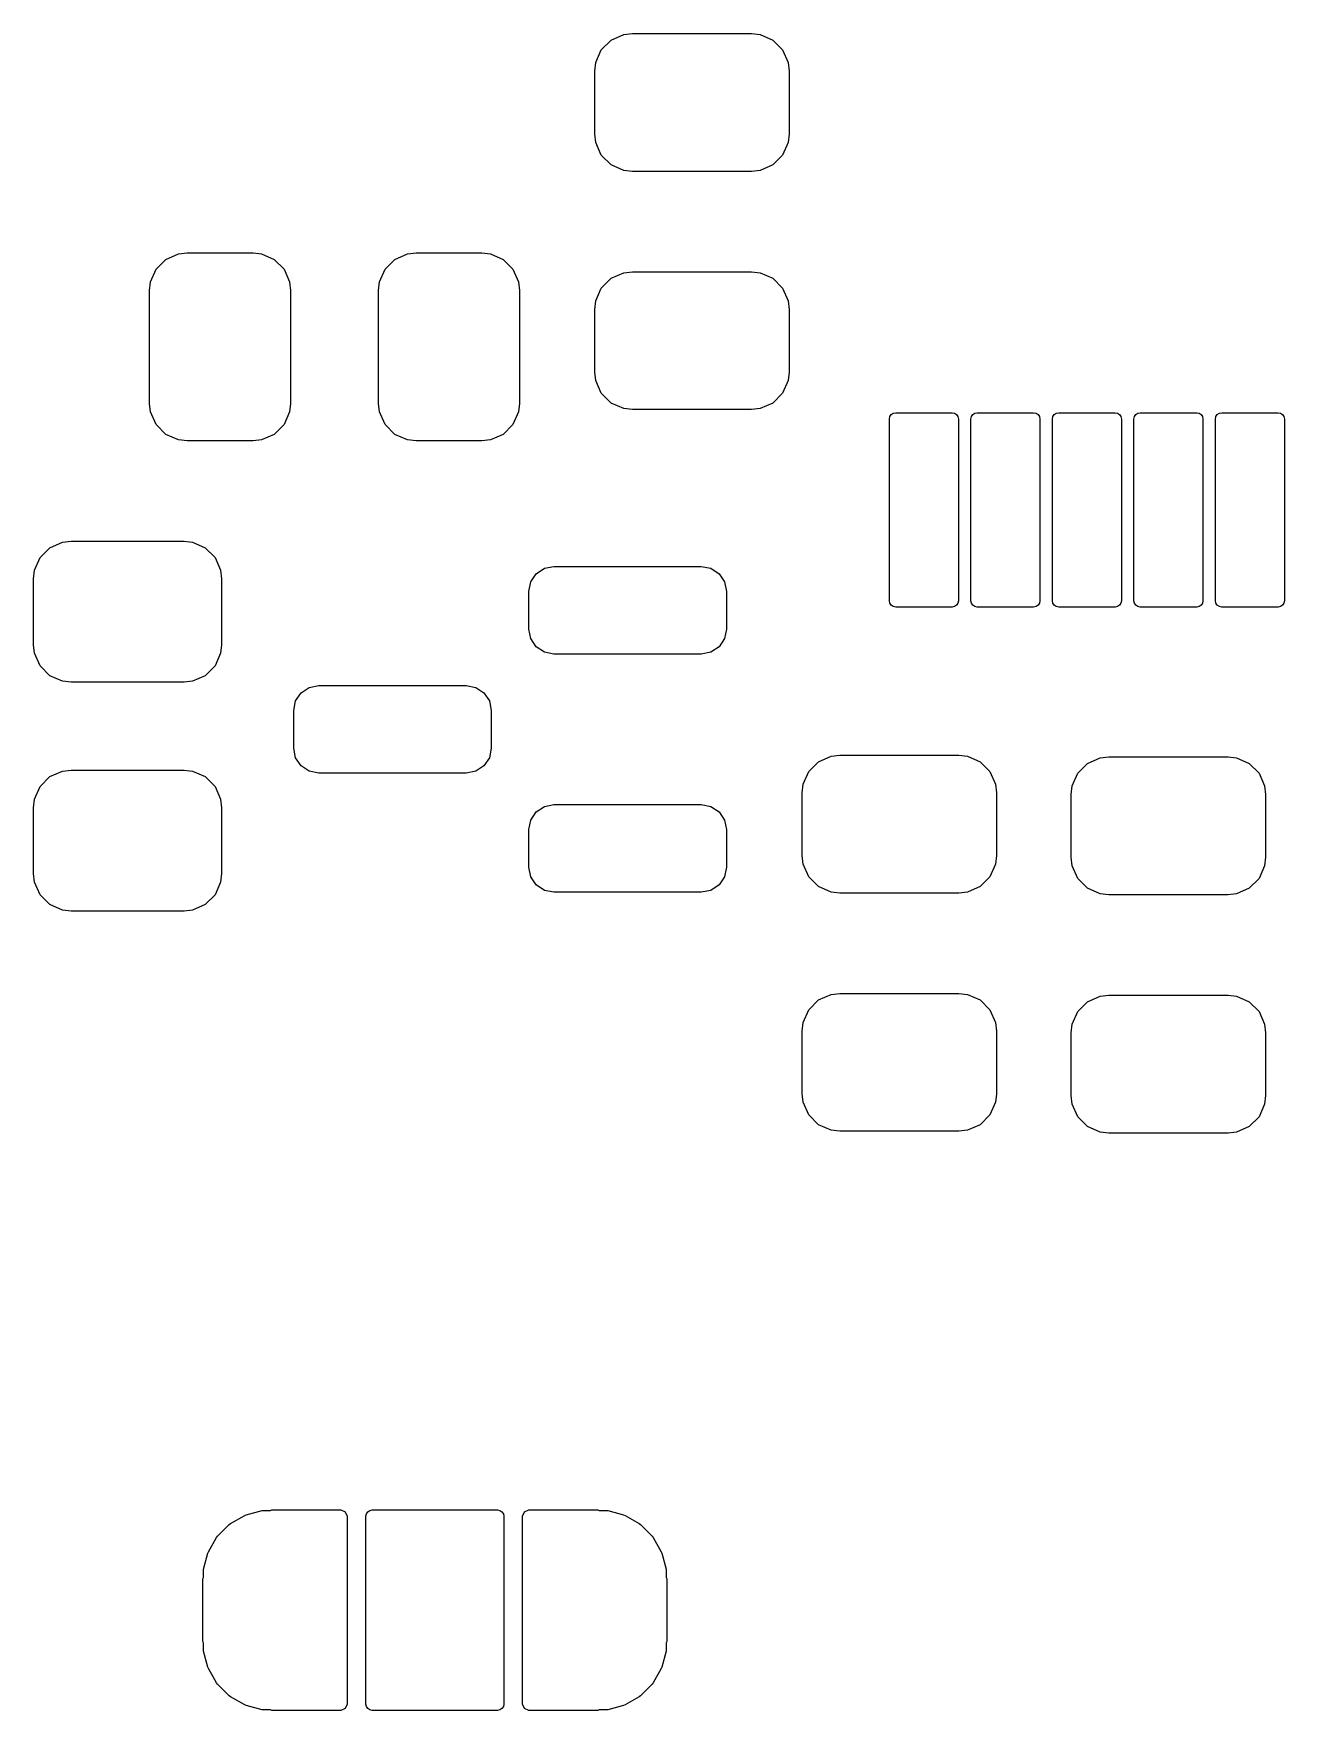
# Model space of a CAD drawing. Header units: inches. Extents: x 0.27 to 5.32, y 0.14 to 3.22.
# Drawn here: x 2.982 to 3.374, y 2.067 to 2.594 of the extents above; entities that cross this region are included whole.
import ezdxf

# ---------------------------------------------------------------- set-up
doc = ezdxf.new("R2010")
doc.units = ezdxf.units.IN
doc.header["$MEASUREMENT"] = 0
doc.layers.add('BLACK', color=250, linetype='CONTINUOUS')

msp = doc.modelspace()

# ---------------------------------------------------------------- linework, layer by layer
at = {"layer": 'BLACK', "linetype": 'CONTINUOUS'}
for p, q in [((3.15998, 2.58841), (3.16305, 2.59148)), ((3.16305, 2.59148), (3.16702, 2.59323)), ((3.16702, 2.59323), (3.16972, 2.59354)), ((3.16972, 2.59354), (3.20713, 2.59354)), ((3.20713, 2.59354), (3.20983, 2.59323)), ((3.20983, 2.59323), (3.2138, 2.59148)), ((3.2138, 2.59148), (3.21687, 2.58841)), ((3.15823, 2.58444), (3.15998, 2.58841)), ((3.21687, 2.58841), (3.21862, 2.58444)), ((3.15791, 2.58173), (3.15823, 2.58444)), ((3.15791, 2.56205), (3.15791, 2.58173)), ((3.21862, 2.58444), (3.21894, 2.58173)), ((3.21894, 2.58173), (3.21894, 2.56205)), ((3.15823, 2.55934), (3.15791, 2.56205)), ((3.21894, 2.56205), (3.21862, 2.55934)), ((3.15998, 2.55537), (3.15823, 2.55934)), ((3.16305, 2.5523), (3.15998, 2.55537)), ((3.21687, 2.55537), (3.2138, 2.5523)), ((3.21862, 2.55934), (3.21687, 2.55537)), ((3.16702, 2.55055), (3.16305, 2.5523)), ((3.16972, 2.55024), (3.16702, 2.55055)), ((3.20713, 2.55024), (3.16972, 2.55024)), ((3.20983, 2.55055), (3.20713, 2.55024)), ((3.2138, 2.5523), (3.20983, 2.55055)), ((3.02022, 2.51951), (3.02329, 2.52258)), ((3.02329, 2.52258), (3.02726, 2.52433)), ((3.02726, 2.52433), (3.02996, 2.52465)), ((3.02996, 2.52465), (3.05063, 2.52465)), ((3.05063, 2.52465), (3.05333, 2.52433)), ((3.05333, 2.52433), (3.0573, 2.52258)), ((3.0573, 2.52258), (3.06037, 2.51951)), ((3.09207, 2.51951), (3.09514, 2.52258)), ((3.09514, 2.52258), (3.09911, 2.52433)), ((3.09911, 2.52433), (3.10181, 2.52465)), ((3.10181, 2.52465), (3.12248, 2.52465)), ((3.12248, 2.52465), (3.12518, 2.52433)), ((3.12518, 2.52433), (3.12916, 2.52258)), ((3.12916, 2.52258), (3.13222, 2.51951)), ((3.01846, 2.51554), (3.02022, 2.51951)), ((3.06037, 2.51951), (3.06213, 2.51554)), ((3.09031, 2.51554), (3.09207, 2.51951)), ((3.13222, 2.51951), (3.13398, 2.51554)), ((3.16305, 2.51667), (3.16702, 2.51843)), ((3.16702, 2.51843), (3.16972, 2.51874)), ((3.16972, 2.51874), (3.20713, 2.51874)), ((3.20713, 2.51874), (3.20983, 2.51843)), ((3.20983, 2.51843), (3.2138, 2.51667)), ((3.01815, 2.51283), (3.01846, 2.51554)), ((3.01815, 2.4774), (3.01815, 2.51283)), ((3.06213, 2.51554), (3.06244, 2.51283)), ((3.06244, 2.51283), (3.06244, 2.4774)), ((3.09, 2.51283), (3.09031, 2.51554)), ((3.09, 2.4774), (3.09, 2.51283)), ((3.13398, 2.51554), (3.13429, 2.51283)), ((3.13429, 2.51283), (3.13429, 2.4774)), ((3.15823, 2.50963), (3.15998, 2.5136)), ((3.15998, 2.5136), (3.16305, 2.51667)), ((3.2138, 2.51667), (3.21687, 2.5136)), ((3.21687, 2.5136), (3.21862, 2.50963)), ((3.15791, 2.50693), (3.15823, 2.50963)), ((3.15791, 2.48724), (3.15791, 2.50693)), ((3.21862, 2.50963), (3.21894, 2.50693)), ((3.21894, 2.50693), (3.21894, 2.48724)), ((3.15823, 2.48454), (3.15791, 2.48724)), ((3.21894, 2.48724), (3.21862, 2.48454)), ((3.15998, 2.48057), (3.15823, 2.48454)), ((3.16305, 2.4775), (3.15998, 2.48057)), ((3.21687, 2.48057), (3.2138, 2.4775)), ((3.21862, 2.48454), (3.21687, 2.48057)), ((3.01846, 2.4747), (3.01815, 2.4774)), ((3.06244, 2.4774), (3.06213, 2.4747)), ((3.09031, 2.4747), (3.09, 2.4774)), ((3.13429, 2.4774), (3.13398, 2.4747)), ((3.16702, 2.47575), (3.16305, 2.4775)), ((3.16972, 2.47543), (3.16702, 2.47575)), ((3.20713, 2.47543), (3.16972, 2.47543)), ((3.20983, 2.47575), (3.20713, 2.47543)), ((3.2138, 2.4775), (3.20983, 2.47575)), ((3.02022, 2.47073), (3.01846, 2.4747)), ((3.02329, 2.46766), (3.02022, 2.47073)), ((3.06037, 2.47073), (3.0573, 2.46766)), ((3.06213, 2.4747), (3.06037, 2.47073)), ((3.09207, 2.47073), (3.09031, 2.4747)), ((3.09514, 2.46766), (3.09207, 2.47073)), ((3.13222, 2.47073), (3.12916, 2.46766)), ((3.13398, 2.4747), (3.13222, 2.47073)), ((3.25043, 2.47248), (3.25058, 2.47323)), ((3.25043, 2.41539), (3.25043, 2.47248)), ((3.25058, 2.47323), (3.25101, 2.47387)), ((3.25101, 2.47387), (3.25165, 2.4743)), ((3.25165, 2.4743), (3.2524, 2.47445)), ((3.2524, 2.47445), (3.27012, 2.47445)), ((3.27012, 2.47445), (3.27087, 2.4743)), ((3.27087, 2.4743), (3.27151, 2.47387)), ((3.27151, 2.47387), (3.27194, 2.47323)), ((3.27194, 2.47323), (3.27209, 2.47248)), ((3.27209, 2.47248), (3.27209, 2.41539)), ((3.27602, 2.47248), (3.27617, 2.47323)), ((3.27602, 2.41539), (3.27602, 2.47248)), ((3.27617, 2.47323), (3.2766, 2.47387)), ((3.2766, 2.47387), (3.27724, 2.4743)), ((3.27724, 2.4743), (3.27799, 2.47445)), ((3.27799, 2.47445), (3.29571, 2.47445)), ((3.29571, 2.47445), (3.29646, 2.4743)), ((3.29646, 2.4743), (3.2971, 2.47387)), ((3.2971, 2.47387), (3.29753, 2.47323)), ((3.29753, 2.47323), (3.29768, 2.47248)), ((3.29768, 2.47248), (3.29768, 2.41539)), ((3.30161, 2.47248), (3.30176, 2.47323)), ((3.30161, 2.41539), (3.30161, 2.47248)), ((3.30176, 2.47323), (3.30219, 2.47387)), ((3.30219, 2.47387), (3.30283, 2.4743)), ((3.30283, 2.4743), (3.30358, 2.47445)), ((3.30358, 2.47445), (3.3213, 2.47445)), ((3.3213, 2.47445), (3.32205, 2.4743)), ((3.32205, 2.4743), (3.32269, 2.47387)), ((3.32269, 2.47387), (3.32312, 2.47323)), ((3.32312, 2.47323), (3.32327, 2.47248)), ((3.32327, 2.47248), (3.32327, 2.41539)), ((3.3272, 2.47248), (3.32735, 2.47323)), ((3.3272, 2.41539), (3.3272, 2.47248)), ((3.32735, 2.47323), (3.32778, 2.47387)), ((3.32778, 2.47387), (3.32842, 2.4743)), ((3.32842, 2.4743), (3.32917, 2.47445)), ((3.32917, 2.47445), (3.34689, 2.47445)), ((3.34689, 2.47445), (3.34764, 2.4743)), ((3.34764, 2.4743), (3.34828, 2.47387)), ((3.34828, 2.47387), (3.34871, 2.47323)), ((3.34871, 2.47323), (3.34886, 2.47248)), ((3.34886, 2.47248), (3.34886, 2.41539)), ((3.3528, 2.47248), (3.35295, 2.47323)), ((3.3528, 2.41539), (3.3528, 2.47248)), ((3.35295, 2.47323), (3.35337, 2.47387)), ((3.35337, 2.47387), (3.35401, 2.4743)), ((3.35401, 2.4743), (3.35476, 2.47445)), ((3.35476, 2.47445), (3.37248, 2.47445)), ((3.37248, 2.47445), (3.37323, 2.4743)), ((3.37323, 2.4743), (3.37387, 2.47387)), ((3.37387, 2.47387), (3.3743, 2.47323)), ((3.3743, 2.47323), (3.37445, 2.47248)), ((3.37445, 2.47248), (3.37445, 2.41539)), ((3.02726, 2.4659), (3.02329, 2.46766)), ((3.02996, 2.46559), (3.02726, 2.4659)), ((3.05063, 2.46559), (3.02996, 2.46559)), ((3.05333, 2.4659), (3.05063, 2.46559)), ((3.0573, 2.46766), (3.05333, 2.4659)), ((3.09911, 2.4659), (3.09514, 2.46766)), ((3.10181, 2.46559), (3.09911, 2.4659)), ((3.12248, 2.46559), (3.10181, 2.46559)), ((3.12518, 2.4659), (3.12248, 2.46559)), ((3.12916, 2.46766), (3.12518, 2.4659)), ((2.98687, 2.43203), (2.99084, 2.43378)), ((2.99084, 2.43378), (2.99354, 2.43409)), ((2.99354, 2.43409), (3.02898, 2.43409)), ((3.02898, 2.43409), (3.03168, 2.43378)), ((3.03168, 2.43378), (3.03565, 2.43203)), ((2.98205, 2.42499), (2.9838, 2.42896)), ((2.9838, 2.42896), (2.98687, 2.43203)), ((3.03565, 2.43203), (3.03872, 2.42896)), ((3.03872, 2.42896), (3.04047, 2.42499)), ((2.98173, 2.42228), (2.98205, 2.42499)), ((3.04047, 2.42499), (3.04079, 2.42228)), ((3.13784, 2.42136), (3.13955, 2.42391)), ((3.13955, 2.42391), (3.1421, 2.42562)), ((3.1421, 2.42562), (3.14512, 2.42622)), ((3.14512, 2.42622), (3.19138, 2.42622)), ((3.19138, 2.42622), (3.19439, 2.42562)), ((3.19439, 2.42562), (3.19695, 2.42391)), ((3.19695, 2.42391), (3.19865, 2.42136)), ((2.98173, 2.40161), (2.98173, 2.42228)), ((3.04079, 2.42228), (3.04079, 2.40161)), ((3.13724, 2.41835), (3.13784, 2.42136)), ((3.13724, 2.40654), (3.13724, 2.41835)), ((3.19865, 2.42136), (3.19925, 2.41835)), ((3.19925, 2.41835), (3.19925, 2.40654)), ((3.25058, 2.41464), (3.25043, 2.41539)), ((3.25101, 2.414), (3.25058, 2.41464)), ((3.25165, 2.41358), (3.25101, 2.414)), ((3.2524, 2.41343), (3.25165, 2.41358)), ((3.27012, 2.41343), (3.2524, 2.41343)), ((3.27087, 2.41358), (3.27012, 2.41343)), ((3.27151, 2.414), (3.27087, 2.41358)), ((3.27194, 2.41464), (3.27151, 2.414)), ((3.27209, 2.41539), (3.27194, 2.41464)), ((3.27617, 2.41464), (3.27602, 2.41539)), ((3.2766, 2.414), (3.27617, 2.41464)), ((3.27724, 2.41358), (3.2766, 2.414)), ((3.27799, 2.41343), (3.27724, 2.41358)), ((3.29571, 2.41343), (3.27799, 2.41343)), ((3.29646, 2.41358), (3.29571, 2.41343)), ((3.2971, 2.414), (3.29646, 2.41358)), ((3.29753, 2.41464), (3.2971, 2.414)), ((3.29768, 2.41539), (3.29753, 2.41464)), ((3.30176, 2.41464), (3.30161, 2.41539)), ((3.30219, 2.414), (3.30176, 2.41464)), ((3.30283, 2.41358), (3.30219, 2.414)), ((3.30358, 2.41343), (3.30283, 2.41358)), ((3.3213, 2.41343), (3.30358, 2.41343)), ((3.32205, 2.41358), (3.3213, 2.41343)), ((3.32269, 2.414), (3.32205, 2.41358)), ((3.32312, 2.41464), (3.32269, 2.414)), ((3.32327, 2.41539), (3.32312, 2.41464)), ((3.32735, 2.41464), (3.3272, 2.41539)), ((3.32778, 2.414), (3.32735, 2.41464)), ((3.32842, 2.41358), (3.32778, 2.414)), ((3.32917, 2.41343), (3.32842, 2.41358)), ((3.34689, 2.41343), (3.32917, 2.41343)), ((3.34764, 2.41358), (3.34689, 2.41343)), ((3.34828, 2.414), (3.34764, 2.41358)), ((3.34871, 2.41464), (3.34828, 2.414)), ((3.34886, 2.41539), (3.34871, 2.41464)), ((3.35295, 2.41464), (3.3528, 2.41539)), ((3.35337, 2.414), (3.35295, 2.41464)), ((3.35401, 2.41358), (3.35337, 2.414)), ((3.35476, 2.41343), (3.35401, 2.41358)), ((3.37248, 2.41343), (3.35476, 2.41343)), ((3.37323, 2.41358), (3.37248, 2.41343)), ((3.37387, 2.414), (3.37323, 2.41358)), ((3.3743, 2.41464), (3.37387, 2.414)), ((3.37445, 2.41539), (3.3743, 2.41464)), ((2.98205, 2.39891), (2.98173, 2.40161)), ((3.04079, 2.40161), (3.04047, 2.39891)), ((3.13784, 2.40352), (3.13724, 2.40654)), ((3.13955, 2.40097), (3.13784, 2.40352)), ((3.19865, 2.40352), (3.19695, 2.40097)), ((3.19925, 2.40654), (3.19865, 2.40352)), ((2.9838, 2.39494), (2.98205, 2.39891)), ((3.04047, 2.39891), (3.03872, 2.39494)), ((3.1421, 2.39926), (3.13955, 2.40097)), ((3.14512, 2.39866), (3.1421, 2.39926)), ((3.19138, 2.39866), (3.14512, 2.39866)), ((3.19439, 2.39926), (3.19138, 2.39866)), ((3.19695, 2.40097), (3.19439, 2.39926)), ((2.98687, 2.39187), (2.9838, 2.39494)), ((2.99084, 2.39012), (2.98687, 2.39187)), ((3.03565, 2.39187), (3.03168, 2.39012)), ((3.03872, 2.39494), (3.03565, 2.39187)), ((2.99354, 2.3898), (2.99084, 2.39012)), ((3.02898, 2.3898), (2.99354, 2.3898)), ((3.03168, 2.39012), (3.02898, 2.3898)), ((3.06402, 2.38396), (3.06573, 2.38651)), ((3.06573, 2.38651), (3.06829, 2.38822)), ((3.06829, 2.38822), (3.0713, 2.38882)), ((3.0713, 2.38882), (3.11756, 2.38882)), ((3.11756, 2.38882), (3.12057, 2.38822)), ((3.12057, 2.38822), (3.12313, 2.38651)), ((3.12313, 2.38651), (3.12483, 2.38396)), ((3.06343, 2.38094), (3.06402, 2.38396)), ((3.06343, 2.36913), (3.06343, 2.38094)), ((3.12483, 2.38396), (3.12543, 2.38094)), ((3.12543, 2.38094), (3.12543, 2.36913)), ((3.06402, 2.36612), (3.06343, 2.36913)), ((3.06573, 2.36357), (3.06402, 2.36612)), ((3.12483, 2.36612), (3.12313, 2.36357)), ((3.12543, 2.36913), (3.12483, 2.36612)), ((3.2251, 2.36178), (3.22817, 2.36485)), ((3.22817, 2.36485), (3.23214, 2.3666)), ((3.23214, 2.3666), (3.23484, 2.36691)), ((3.23484, 2.36691), (3.27224, 2.36691)), ((3.27224, 2.36691), (3.27495, 2.3666)), ((3.27495, 2.3666), (3.27892, 2.36485)), ((3.27892, 2.36485), (3.28199, 2.36178)), ((3.31266, 2.36431), (3.31663, 2.36606)), ((3.31663, 2.36606), (3.31933, 2.36638)), ((3.31933, 2.36638), (3.35673, 2.36638)), ((3.35673, 2.36638), (3.35944, 2.36606)), ((3.35944, 2.36606), (3.36341, 2.36431)), ((2.9838, 2.35711), (2.98687, 2.36018)), ((2.98687, 2.36018), (2.99084, 2.36193)), ((2.99084, 2.36193), (2.99354, 2.36224)), ((2.99354, 2.36224), (3.02898, 2.36224)), ((3.02898, 2.36224), (3.03168, 2.36193)), ((3.03168, 2.36193), (3.03565, 2.36018)), ((3.03565, 2.36018), (3.03872, 2.35711)), ((3.06829, 2.36186), (3.06573, 2.36357)), ((3.0713, 2.36126), (3.06829, 2.36186)), ((3.11756, 2.36126), (3.0713, 2.36126)), ((3.12057, 2.36186), (3.11756, 2.36126)), ((3.12313, 2.36357), (3.12057, 2.36186)), ((3.22335, 2.35781), (3.2251, 2.36178)), ((3.28199, 2.36178), (3.28374, 2.35781)), ((3.30783, 2.35727), (3.30959, 2.36124)), ((3.30959, 2.36124), (3.31266, 2.36431)), ((3.36341, 2.36431), (3.36648, 2.36124)), ((3.36648, 2.36124), (3.36823, 2.35727)), ((2.98205, 2.35314), (2.9838, 2.35711)), ((3.03872, 2.35711), (3.04047, 2.35314)), ((3.22303, 2.3551), (3.22335, 2.35781)), ((3.22303, 2.33542), (3.22303, 2.3551)), ((3.28374, 2.35781), (3.28406, 2.3551)), ((3.28406, 2.3551), (3.28406, 2.33542)), ((3.30752, 2.35457), (3.30783, 2.35727)), ((3.30752, 2.33488), (3.30752, 2.35457)), ((3.36823, 2.35727), (3.36854, 2.35457)), ((3.36854, 2.35457), (3.36854, 2.33488)), ((2.98173, 2.35043), (2.98205, 2.35314)), ((2.98173, 2.32976), (2.98173, 2.35043)), ((3.04047, 2.35314), (3.04079, 2.35043)), ((3.04079, 2.35043), (3.04079, 2.32976)), ((3.13784, 2.34656), (3.13955, 2.34911)), ((3.13955, 2.34911), (3.1421, 2.35082)), ((3.1421, 2.35082), (3.14512, 2.35142)), ((3.14512, 2.35142), (3.19138, 2.35142)), ((3.19138, 2.35142), (3.19439, 2.35082)), ((3.19439, 2.35082), (3.19695, 2.34911)), ((3.19695, 2.34911), (3.19865, 2.34656)), ((3.13724, 2.34354), (3.13784, 2.34656)), ((3.13724, 2.33173), (3.13724, 2.34354)), ((3.19865, 2.34656), (3.19925, 2.34354)), ((3.19925, 2.34354), (3.19925, 2.33173)), ((3.22335, 2.33271), (3.22303, 2.33542)), ((3.28406, 2.33542), (3.28374, 2.33271)), ((3.30783, 2.33218), (3.30752, 2.33488)), ((3.36854, 2.33488), (3.36823, 2.33218)), ((2.98205, 2.32706), (2.98173, 2.32976)), ((3.04079, 2.32976), (3.04047, 2.32706)), ((3.13784, 2.32872), (3.13724, 2.33173)), ((3.13955, 2.32616), (3.13784, 2.32872)), ((3.19865, 2.32872), (3.19695, 2.32616)), ((3.19925, 2.33173), (3.19865, 2.32872)), ((3.2251, 2.32874), (3.22335, 2.33271)), ((3.22817, 2.32567), (3.2251, 2.32874)), ((3.28199, 2.32874), (3.27892, 2.32567)), ((3.28374, 2.33271), (3.28199, 2.32874)), ((3.30959, 2.32821), (3.30783, 2.33218)), ((3.31266, 2.32514), (3.30959, 2.32821)), ((3.36648, 2.32821), (3.36341, 2.32514)), ((3.36823, 2.33218), (3.36648, 2.32821)), ((2.9838, 2.32309), (2.98205, 2.32706)), ((2.98687, 2.32002), (2.9838, 2.32309)), ((3.03872, 2.32309), (3.03565, 2.32002)), ((3.04047, 2.32706), (3.03872, 2.32309)), ((3.1421, 2.32446), (3.13955, 2.32616)), ((3.14512, 2.32386), (3.1421, 2.32446)), ((3.19138, 2.32386), (3.14512, 2.32386)), ((3.19439, 2.32446), (3.19138, 2.32386)), ((3.19695, 2.32616), (3.19439, 2.32446)), ((3.23214, 2.32392), (3.22817, 2.32567)), ((3.23484, 2.32361), (3.23214, 2.32392)), ((3.27224, 2.32361), (3.23484, 2.32361)), ((3.27495, 2.32392), (3.27224, 2.32361)), ((3.27892, 2.32567), (3.27495, 2.32392)), ((3.31663, 2.32338), (3.31266, 2.32514)), ((3.31933, 2.32307), (3.31663, 2.32338)), ((3.35673, 2.32307), (3.31933, 2.32307)), ((3.35944, 2.32338), (3.35673, 2.32307)), ((3.36341, 2.32514), (3.35944, 2.32338)), ((2.99084, 2.31827), (2.98687, 2.32002)), ((2.99354, 2.31795), (2.99084, 2.31827)), ((3.02898, 2.31795), (2.99354, 2.31795)), ((3.03168, 2.31827), (3.02898, 2.31795)), ((3.03565, 2.32002), (3.03168, 2.31827)), ((3.22817, 2.29004), (3.23214, 2.2918)), ((3.23214, 2.2918), (3.23484, 2.29211)), ((3.23484, 2.29211), (3.27224, 2.29211)), ((3.27224, 2.29211), (3.27495, 2.2918)), ((3.27495, 2.2918), (3.27892, 2.29004)), ((3.31266, 2.28951), (3.31663, 2.29126)), ((3.31663, 2.29126), (3.31933, 2.29157)), ((3.31933, 2.29157), (3.35673, 2.29157)), ((3.35673, 2.29157), (3.35944, 2.29126)), ((3.35944, 2.29126), (3.36341, 2.28951)), ((3.22335, 2.283), (3.2251, 2.28697)), ((3.2251, 2.28697), (3.22817, 2.29004)), ((3.27892, 2.29004), (3.28199, 2.28697)), ((3.28199, 2.28697), (3.28374, 2.283)), ((3.30783, 2.28247), (3.30959, 2.28644)), ((3.30959, 2.28644), (3.31266, 2.28951)), ((3.36341, 2.28951), (3.36648, 2.28644)), ((3.36648, 2.28644), (3.36823, 2.28247)), ((3.22303, 2.2803), (3.22335, 2.283)), ((3.22303, 2.26061), (3.22303, 2.2803)), ((3.28374, 2.283), (3.28406, 2.2803)), ((3.28406, 2.2803), (3.28406, 2.26061)), ((3.30752, 2.27976), (3.30783, 2.28247)), ((3.36823, 2.28247), (3.36854, 2.27976)), ((3.30752, 2.26008), (3.30752, 2.27976)), ((3.36854, 2.27976), (3.36854, 2.26008)), ((3.22335, 2.25791), (3.22303, 2.26061)), ((3.28406, 2.26061), (3.28374, 2.25791)), ((3.30783, 2.25737), (3.30752, 2.26008)), ((3.36854, 2.26008), (3.36823, 2.25737)), ((3.2251, 2.25394), (3.22335, 2.25791)), ((3.22817, 2.25087), (3.2251, 2.25394)), ((3.28199, 2.25394), (3.27892, 2.25087)), ((3.28374, 2.25791), (3.28199, 2.25394)), ((3.30959, 2.2534), (3.30783, 2.25737)), ((3.36823, 2.25737), (3.36648, 2.2534)), ((3.23214, 2.24912), (3.22817, 2.25087)), ((3.23484, 2.2488), (3.23214, 2.24912)), ((3.27224, 2.2488), (3.23484, 2.2488)), ((3.27495, 2.24912), (3.27224, 2.2488)), ((3.27892, 2.25087), (3.27495, 2.24912)), ((3.31266, 2.25033), (3.30959, 2.2534)), ((3.31663, 2.24858), (3.31266, 2.25033)), ((3.36341, 2.25033), (3.35944, 2.24858)), ((3.36648, 2.2534), (3.36341, 2.25033)), ((3.31933, 2.24827), (3.31663, 2.24858)), ((3.35673, 2.24827), (3.31933, 2.24827)), ((3.35944, 2.24858), (3.35673, 2.24827)), ((3.04357, 2.12559), (3.04802, 2.12816)), ((3.04802, 2.12816), (3.04849, 2.12836)), ((3.04849, 2.12836), (3.05346, 2.12969)), ((3.05346, 2.12969), (3.05397, 2.12975)), ((3.05397, 2.12975), (3.05613, 2.12975)), ((3.05613, 2.12975), (3.05654, 2.12992)), ((3.05654, 2.12992), (3.07819, 2.12992)), ((3.07819, 2.12992), (3.07958, 2.12934)), ((3.07958, 2.12934), (3.08016, 2.12795)), ((3.08016, 2.12795), (3.08016, 2.0689)), ((3.08606, 2.12795), (3.08621, 2.12871)), ((3.08606, 2.0689), (3.08606, 2.12795)), ((3.08621, 2.12871), (3.08664, 2.12934)), ((3.08664, 2.12934), (3.08728, 2.12977)), ((3.08728, 2.12977), (3.08803, 2.12992)), ((3.08803, 2.12992), (3.1274, 2.12992)), ((3.1274, 2.12992), (3.12815, 2.12977)), ((3.12815, 2.12977), (3.12879, 2.12934)), ((3.12879, 2.12934), (3.12922, 2.12871)), ((3.12922, 2.12871), (3.12937, 2.12795)), ((3.12937, 2.12795), (3.12937, 2.0689)), ((3.13528, 2.12795), (3.13585, 2.12934)), ((3.13528, 2.0689), (3.13528, 2.12795)), ((3.13585, 2.12934), (3.13724, 2.12992)), ((3.13724, 2.12992), (3.1589, 2.12992)), ((3.1589, 2.12992), (3.1593, 2.12975)), ((3.1593, 2.12975), (3.16147, 2.12975)), ((3.16147, 2.12975), (3.16198, 2.12969)), ((3.16198, 2.12969), (3.16694, 2.12836)), ((3.16694, 2.12836), (3.16742, 2.12816)), ((3.16742, 2.12816), (3.17187, 2.12559)), ((3.03953, 2.12164), (3.04316, 2.12528)), ((3.04316, 2.12528), (3.04357, 2.12559)), ((3.17187, 2.12559), (3.17227, 2.12528)), ((3.17227, 2.12528), (3.17591, 2.12164)), ((3.03664, 2.11679), (3.03921, 2.12124)), ((3.03921, 2.12124), (3.03953, 2.12164)), ((3.17591, 2.12164), (3.17622, 2.12124)), ((3.17622, 2.12124), (3.17879, 2.11679)), ((3.03512, 2.11135), (3.03645, 2.11631)), ((3.03645, 2.11631), (3.03664, 2.11679)), ((3.17879, 2.11679), (3.17899, 2.11631)), ((3.17899, 2.11631), (3.18032, 2.11135)), ((3.03488, 2.10827), (3.03505, 2.10867)), ((3.03488, 2.08858), (3.03488, 2.10827)), ((3.03505, 2.11084), (3.03512, 2.11135)), ((3.03505, 2.10867), (3.03505, 2.11084)), ((3.18032, 2.11135), (3.18038, 2.11084)), ((3.18038, 2.11084), (3.18038, 2.10867)), ((3.18038, 2.10867), (3.18055, 2.10827)), ((3.18055, 2.10827), (3.18055, 2.08858)), ((3.03505, 2.08818), (3.03488, 2.08858)), ((3.03505, 2.08601), (3.03505, 2.08818)), ((3.03512, 2.0855), (3.03505, 2.08601)), ((3.03645, 2.08054), (3.03512, 2.0855)), ((3.18032, 2.0855), (3.17899, 2.08054)), ((3.18038, 2.08601), (3.18032, 2.0855)), ((3.18055, 2.08858), (3.18038, 2.08818)), ((3.18038, 2.08818), (3.18038, 2.08601)), ((3.03664, 2.08007), (3.03645, 2.08054)), ((3.17899, 2.08054), (3.17879, 2.08007)), ((3.03921, 2.07561), (3.03664, 2.08007)), ((3.03953, 2.07521), (3.03921, 2.07561)), ((3.04316, 2.07157), (3.03953, 2.07521)), ((3.17591, 2.07521), (3.17227, 2.07157)), ((3.17622, 2.07561), (3.17591, 2.07521)), ((3.17879, 2.08007), (3.17622, 2.07561)), ((3.04357, 2.07126), (3.04316, 2.07157)), ((3.04802, 2.06869), (3.04357, 2.07126)), ((3.17187, 2.07126), (3.16742, 2.06869)), ((3.17227, 2.07157), (3.17187, 2.07126)), ((3.04849, 2.06849), (3.04802, 2.06869)), ((3.05346, 2.06716), (3.04849, 2.06849)), ((3.05397, 2.0671), (3.05346, 2.06716)), ((3.05613, 2.0671), (3.05397, 2.0671)), ((3.05654, 2.06693), (3.05613, 2.0671)), ((3.07819, 2.06693), (3.05654, 2.06693)), ((3.07958, 2.06751), (3.07819, 2.06693)), ((3.08016, 2.0689), (3.07958, 2.06751)), ((3.08621, 2.06814), (3.08606, 2.0689)), ((3.08664, 2.06751), (3.08621, 2.06814)), ((3.08728, 2.06708), (3.08664, 2.06751)), ((3.08803, 2.06693), (3.08728, 2.06708)), ((3.1274, 2.06693), (3.08803, 2.06693)), ((3.12815, 2.06708), (3.1274, 2.06693)), ((3.12879, 2.06751), (3.12815, 2.06708)), ((3.12922, 2.06814), (3.12879, 2.06751)), ((3.12937, 2.0689), (3.12922, 2.06814)), ((3.13585, 2.06751), (3.13528, 2.0689)), ((3.13724, 2.06693), (3.13585, 2.06751)), ((3.1589, 2.06693), (3.13724, 2.06693)), ((3.1593, 2.0671), (3.1589, 2.06693)), ((3.16147, 2.0671), (3.1593, 2.0671)), ((3.16198, 2.06716), (3.16147, 2.0671)), ((3.16694, 2.06849), (3.16198, 2.06716)), ((3.16742, 2.06869), (3.16694, 2.06849))]:
    msp.add_line(p, q, dxfattribs=at)

doc.saveas('drawing.dxf')
